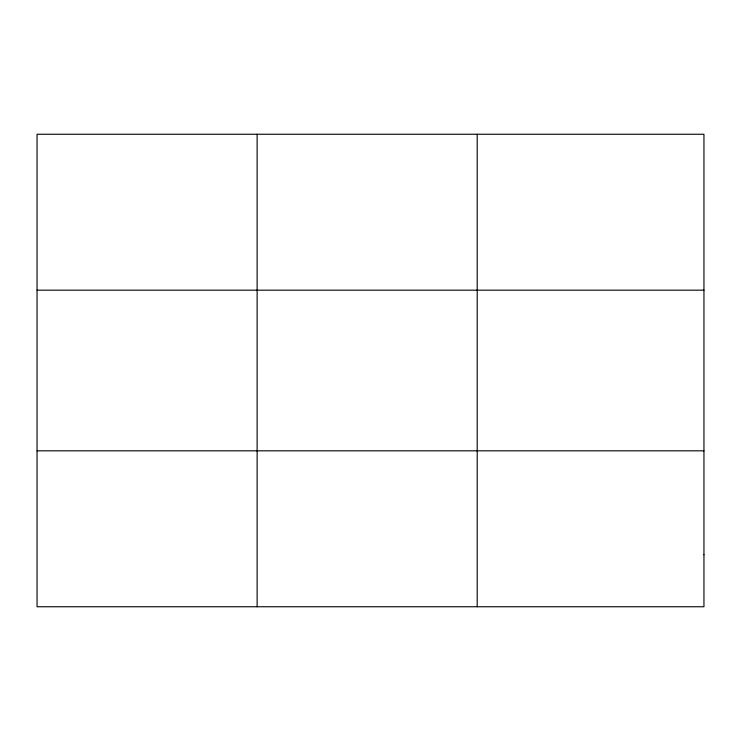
<?xml version="1.0" encoding="UTF-8"?>
<svg xmlns="http://www.w3.org/2000/svg" width="741" height="741" viewBox="0 0 741 741"><rect width="100%" height="100%" fill="white"/><g stroke="black" fill="none" stroke-linecap="round" stroke-linejoin="round"><path stroke-width="1.11" d="M257.127 606.749L257.127 134.251M477.204 606.749L477.204 134.251M37.05 290.176L703.95 290.176M37.05 450.824L703.95 450.824M703.95 554.768L703.95 606.749L37.05 606.749L37.05 134.251L703.95 134.251L703.95 554.768"/></g></svg>
